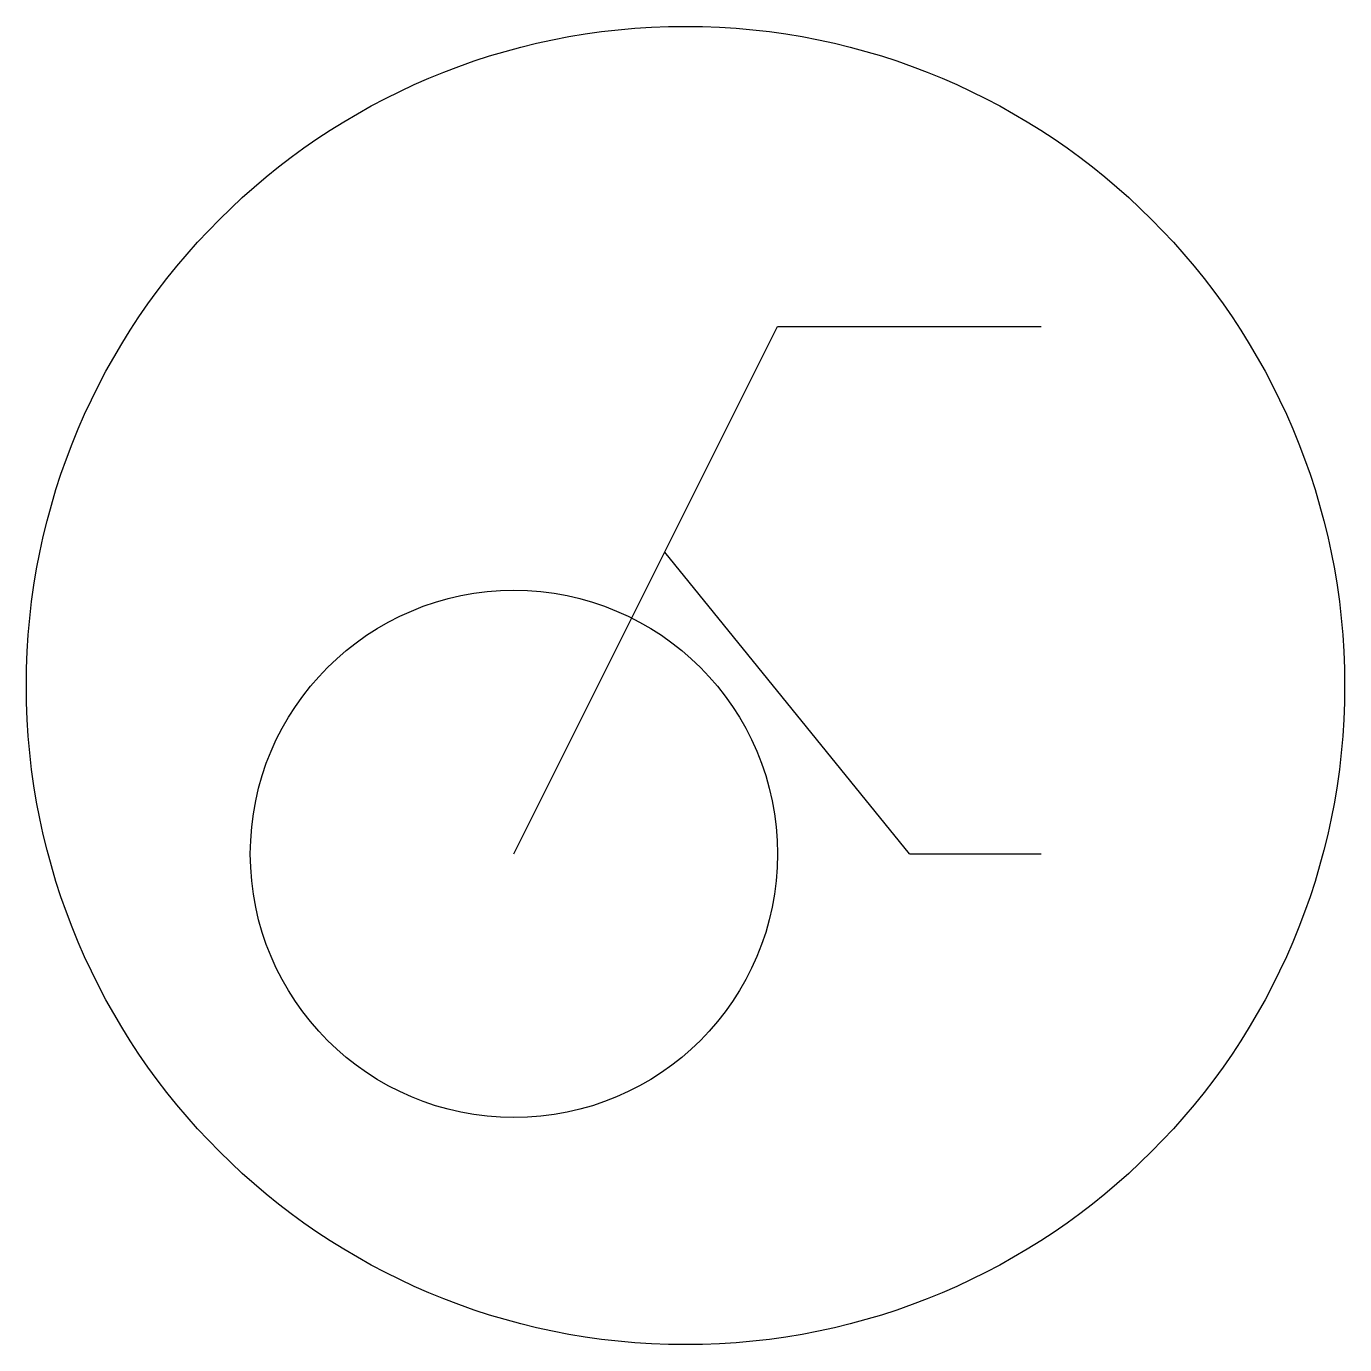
# Model space of a CAD drawing. Header units: metres. Extents: x -1.8 to 1.8, y -1.8 to 1.8.
import ezdxf

# ---------------------------------------------------------------- set-up
doc = ezdxf.new("R2010")
doc.units = ezdxf.units.M

msp = doc.modelspace()

# ---------------------------------------------------------------- linework, layer by layer
for points in [[(-0.4684, -0.46), (0.2516, 0.98), (0.9716, 0.98)], [(0.6116, -0.46), (-0.0562, 0.3643)], [(0.6116, -0.46), (0.9716, -0.46)]]:
    msp.add_lwpolyline(points)
for centre, radius in [((0, 0), 1.8), ((-0.4684, -0.46), 0.72)]:
    msp.add_circle(centre, radius)

doc.saveas('drawing.dxf')
